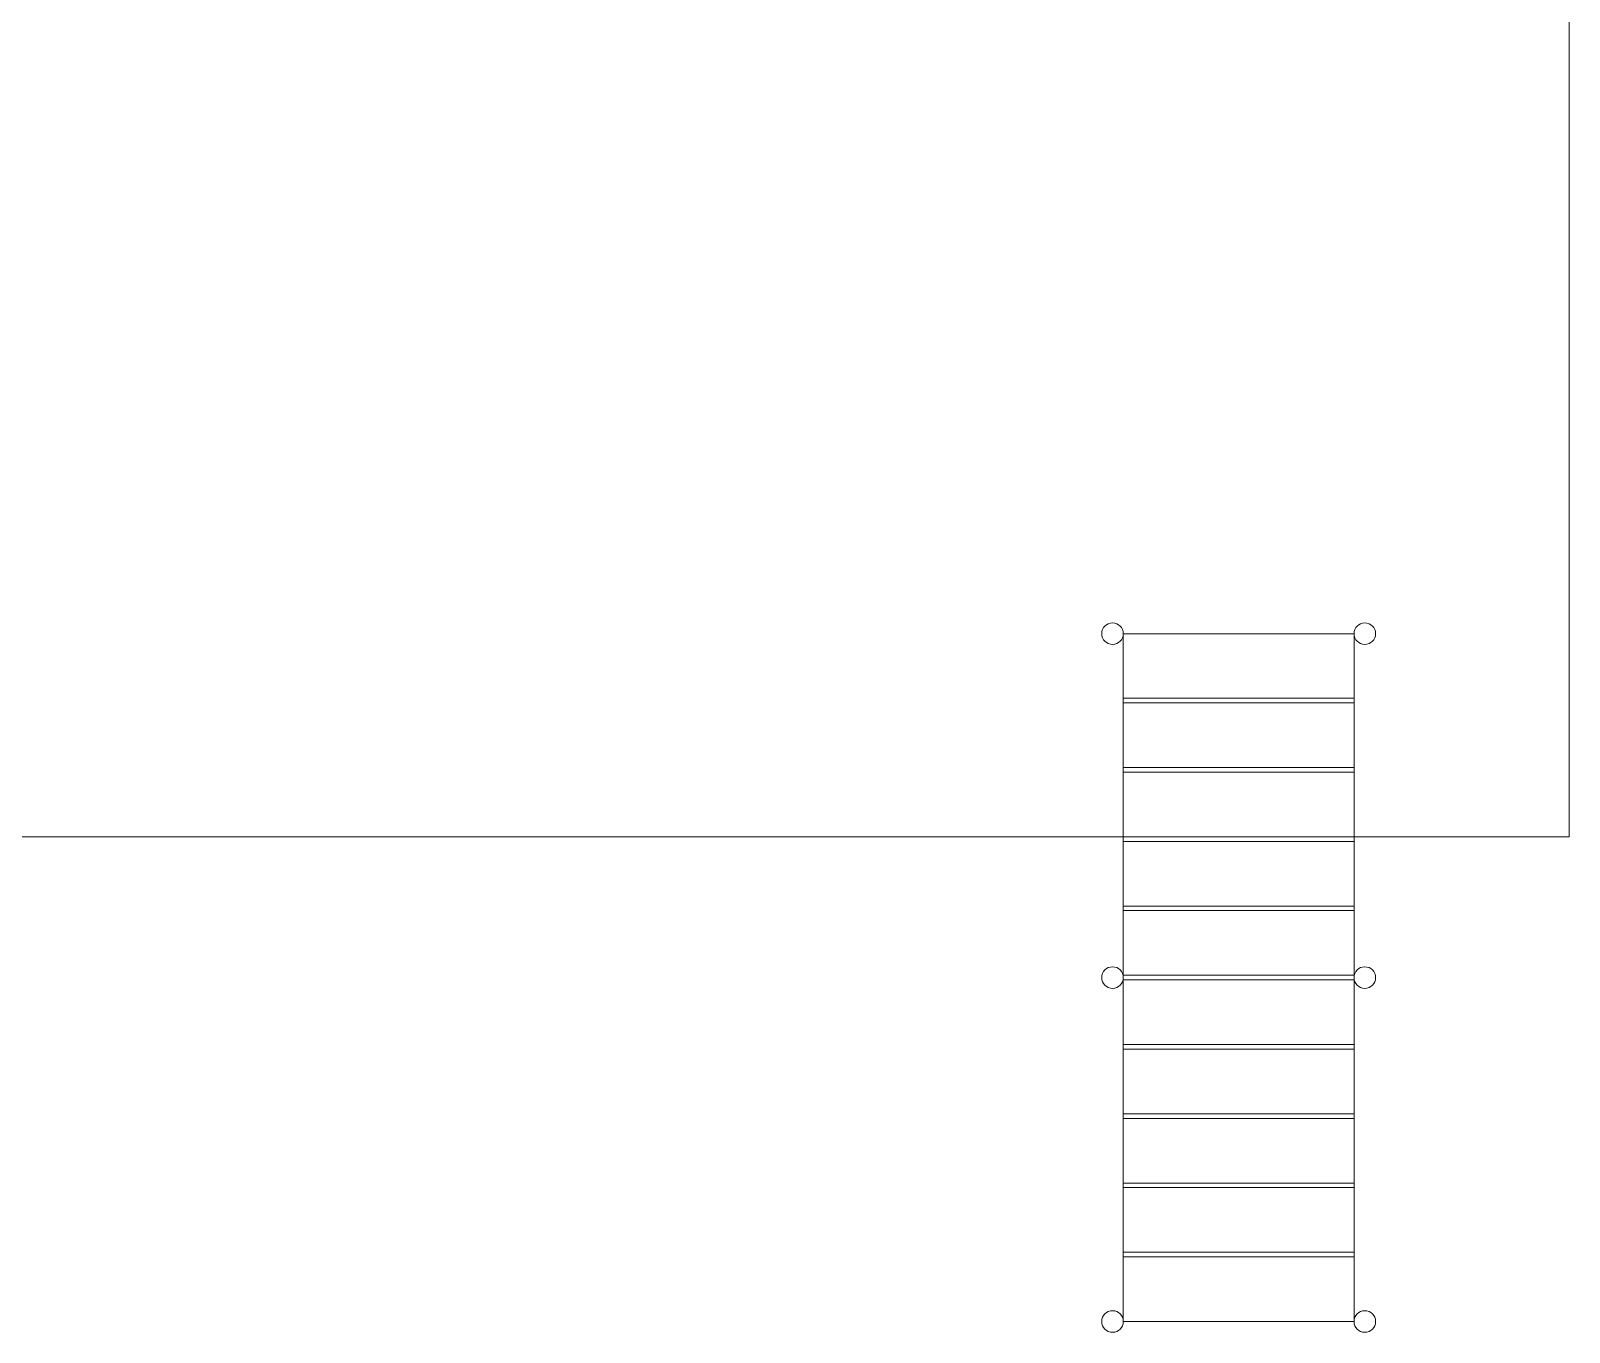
# Model space of a CAD drawing. Header units: millimetres. Extents: x 23218 to 31754, y 14902 to 21214.
# Drawn here: x 24333 to 25333, y 15617 to 16463 of the extents above; entities that cross this region are included whole.
import ezdxf

# ---------------------------------------------------------------- set-up
doc = ezdxf.new("R2010")
doc.units = ezdxf.units.MM
doc.layers.get('0').update_dxf_attribs({"lineweight": 18})
doc.layers.add('Wall', color=7, linetype='Continuous', lineweight=20)

msp = doc.modelspace()

# ---------------------------------------------------------------- linework, layer by layer
for p, q in [((25333, 17939.2), (25333, 15939.2)), ((25333, 15939.2), (23333, 15939.2))]:
    msp.add_line(p, q)
at = {"layer": 'Wall'}
for p, q in [((25193.1, 16071.2), (25043.1, 16071.2)), ((25043.1, 15624.2), (25043.1, 16071.2)), ((25193.1, 15624.2), (25193.1, 16071.2)), ((25193.1, 16029.2), (25043.1, 16029.2)), ((25193.1, 16026.2), (25043.1, 16026.2)), ((25193.1, 15984.2), (25043.1, 15984.2)), ((25193.1, 15981.2), (25043.1, 15981.2)), ((25193.1, 15939.2), (25043.1, 15939.2)), ((25193.1, 15936.2), (25043.1, 15936.2)), ((25193.1, 15894.2), (25043.1, 15894.2)), ((25193.1, 15891.2), (25043.1, 15891.2)), ((25193.1, 15849.2), (25043.1, 15849.2)), ((25043.1, 15846.2), (25193.1, 15846.2)), ((25043.1, 15804.2), (25193.1, 15804.2)), ((25043.1, 15801.2), (25193.1, 15801.2)), ((25043.1, 15759.2), (25193.1, 15759.2)), ((25043.1, 15756.2), (25193.1, 15756.2)), ((25043.1, 15714.2), (25193.1, 15714.2)), ((25043.1, 15711.2), (25193.1, 15711.2)), ((25043.1, 15669.2), (25193.1, 15669.2)), ((25043.1, 15666.2), (25193.1, 15666.2)), ((25043.1, 15624.2), (25193.1, 15624.2))]:
    msp.add_line(p, q, dxfattribs=at)
for centre in [(25036.1, 16071.2), (25200.1, 16071.2), (25036.1, 15847.7), (25200.1, 15847.7), (25036.1, 15624.2), (25200.1, 15624.2)]:
    msp.add_circle(centre, 7, dxfattribs=at)

doc.saveas('drawing.dxf')
